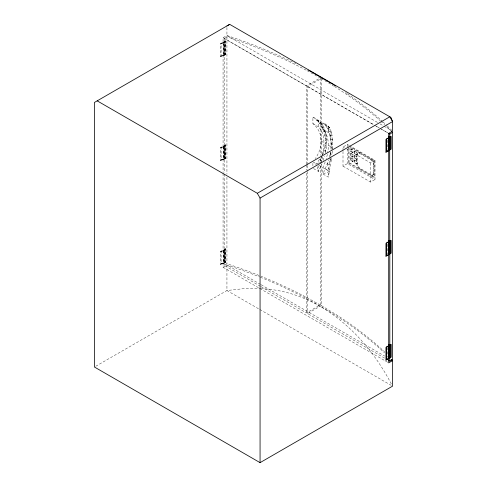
<?xml version="1.0" encoding="UTF-8"?>
<svg xmlns="http://www.w3.org/2000/svg" width="487" height="487" viewBox="0 0 487 487"><rect width="100%" height="100%" fill="white"/><g stroke="black" fill="none" stroke-linecap="round" stroke-linejoin="round"><path stroke-width="0.37" stroke-dasharray="2.44 1.83" d="M332.39 148.687C332.28 139.666 333.936 126.273 322.832 122.949L322.832 129.323A39.039 22.542 -60 0 1 327.721 152.413M325.237 153.046C328.555 140.323 327.112 122.584 312.897 117.209L312.897 123.582A35.794 27.722 -30 0 1 315.351 158.61M332.377 149.393L331.117 143.665L332.377 139.952L330.162 135.033L331.416 132.501L327.343 127.99L329.571 127.551L322.832 122.949C330.393 128.903 331.714 139.44 330.874 148.432L331.872 149.071M332.274 150.897L332.012 154.653L330.162 153.405L330.363 151.987M322.193 154.872A39.039 22.542 -60 0 0 318.419 126.772L318.419 120.399L316.55 120.033L322.93 125.439L322.09 127.113L325.742 132.482L324.957 135.672L326.698 141.114L324.957 145.108L325.742 150.854L322.09 154.769C328.323 142.107 325.401 124.903 312.897 117.209M325.2 161.873A39.039 22.542 -60 0 1 322.832 167.571L322.832 173.95L328.354 177.134L331.641 158.092M224.397 54.441L225.28 54.952L225.554 40.768L224.178 41.565L224.178 38.376L226.936 36.781A447.011 258.122 0 0 1 306.524 70.353M225.28 54.952L225.554 40.768M224.397 158.36L225.28 158.872L225.554 144.682L224.178 145.479L224.178 42.868L223.296 42.357M225.28 158.872L225.554 144.682M224.397 262.274L225.28 262.785L225.554 248.601L224.178 249.399L224.178 173.427M225.28 262.785L225.554 248.601M329.315 157.058L330.795 152.261M224.951 42.01L225.183 41.109L223.296 42.199L223.296 55.208L223.843 55.524L224.951 54.885L224.951 41.882L224.397 41.565L224.397 54.568L223.296 55.208M224.951 54.763L225.183 41.109M224.951 145.93L225.183 145.023L223.296 146.118L223.296 159.121L223.843 159.444L224.951 158.805L224.951 145.802L224.397 145.479L224.397 158.488L223.296 159.121M224.951 158.677L225.183 145.023M224.951 249.843L225.183 248.942L223.296 250.038L223.296 263.041L223.843 263.357L224.951 262.724L224.951 249.715L224.397 249.399L224.397 262.402L223.296 263.041M224.951 262.596L225.183 248.942M323.131 160.497L324.561 155.968M330.789 156.777L331.416 160.156L327.343 163.693L329.571 171.497L322.832 173.95L325.286 168.861L328.567 159.815M313.506 168.563L318.419 171.4L321.901 163.729M315.637 165.038L320.336 158.129M223.296 55.08L224.178 55.591L220.313 56.547L220.313 43.824L223.07 42.229L223.07 37.736L226.936 35.508A447.011 258.08 0 0 1 295.773 63.566M221.098 43.495L223.18 42.296L223.18 55.013L221.098 56.218L221.098 43.495L223.843 42.679M223.296 42.199L223.843 42.521L224.951 41.882M220.313 56.547L223.18 55.013M225.554 53.515L224.178 54.313L225.183 53.856M306.439 164.095L306.439 85.889L320.233 77.926L320.233 155.371M307.547 164.734L307.547 86.522L321.335 78.559L333.826 86.102M223.296 158.999L224.178 159.505L220.313 160.46L220.313 147.713L223.18 146.179L223.18 158.932L221.098 160.138L221.098 147.384L223.18 146.179M223.296 146.118L223.843 146.435L224.951 145.802M220.313 160.46L223.18 158.932M225.554 157.435L224.178 158.232L225.183 157.776M343 150.684L343 147.007L347.414 144.456L349.386 145.595M350.731 148.919L353.215 150.033L352.935 152.741L352.935 150.191L350.731 148.919L350.731 151.469L353.215 152.583M350.731 153.381L353.215 154.495L352.935 157.204L350.731 155.931L350.731 153.381L353.215 154.495M354.591 151.147L357.081 152.267L357.081 154.817L354.591 153.697L354.591 151.147L357.081 152.267M350.731 155.931L353.215 157.045M357.61 153.186L358.164 152.869M350.731 157.843L353.215 158.957L352.935 161.672L350.731 160.393L350.731 157.843L353.215 158.957M354.591 155.615L357.02 156.759L356.801 159.438L354.591 158.159L354.591 155.615L357.02 156.759M357.355 154.653L356.801 154.976A3.902 2.252 60 0 1 359.564 153.381L360.112 153.064A3.902 2.252 60 0 0 357.355 154.653L357.355 163.583A3.902 2.252 60 0 0 360.112 168.362L371.155 174.736A3.902 2.252 60 0 0 373.919 173.147L373.365 173.463A3.902 2.252 60 0 1 370.607 175.058L371.155 174.736M350.731 160.393L353.215 161.507M354.591 158.159L357.02 159.31M343 151.42L343 166.134L347.414 163.583L375.02 179.52L375.02 160.393L350.043 145.972M348.522 147.123L348.522 162.944L349.069 162.628L374.473 177.286L374.473 160.71L350.372 146.8M354.591 160.077L357.081 161.191L357.081 163.742L354.591 162.628L354.591 160.077L357.081 161.191M357.355 163.583L356.801 163.9L354.591 162.628M359.564 153.381L370.607 159.754L371.155 159.438A3.902 2.252 60 0 1 373.919 164.216L373.365 164.539L373.365 173.463M360.112 168.362L359.564 168.679A3.902 2.252 60 0 1 356.801 163.9L356.801 152.425M346.945 149.284L370.607 162.944L375.02 160.393M223.296 262.913L224.178 263.424L220.313 264.38L220.313 251.627L223.18 250.099L223.18 262.852L221.098 264.051L221.098 251.304L223.18 250.099M223.296 250.038L223.843 250.355L224.951 249.715M372.555 175.253L373.109 174.93M220.313 264.38L223.18 262.852M225.554 261.355L224.178 262.146L225.183 261.696M348.522 162.944L373.919 177.609L374.473 177.286M260.375 286.271L224.178 265.336L226.936 263.741A447.011 258.305 0 0 1 259.626 275.697M223.07 262.785L223.07 267.247L226.936 265.019A447.011 258.08 0 0 1 259.626 276.945M343 166.134L370.607 182.071L375.02 179.52M95.738 366.267L226.936 290.52L243.853 288.645L260.302 288.584M261.032 286.654L306.439 312.916L320.233 304.953L320.233 164.484M384.547 358.085L307.547 313.555L321.335 305.593L321.335 156.01M319.101 162.847L316.55 163.979L312.897 161.836L312.897 166.791M319.74 162.561L321.651 161.714M221.098 56.218L223.843 55.396M221.098 147.384L223.843 146.563M221.098 160.138L223.843 159.316M221.098 251.304L223.843 250.482M221.098 264.051L223.843 263.236M220.313 43.824L224.178 42.868M220.313 147.713L224.178 146.757L224.178 172.666M220.313 251.627L224.178 250.671L224.178 265.336M261.026 288.663C319.113 291.037 365.895 334.843 391.438 384.2M323.873 149.953L325.742 150.854M330.162 135.033L332.012 135.946M328.975 131.283L331.416 132.501M319.63 159.468L322.266 160.807M324.957 145.108L326.46 145.881M330.874 139.179L332.377 139.952M327.343 127.99L330.6 129.688M319.022 165.312L320.872 166.317M325.286 125.196L329.571 127.551M307.181 70.712L317.621 76.483M318.273 76.843L320.233 77.926M320.233 304.953L306.524 297.368A447.011 258.305 0 0 0 261.002 276.251M377.455 122.407L226.936 35.508L226.936 27.418M380.085 123.923L383.366 125.823M384.024 126.2L391.256 130.376M223.07 37.736L373.59 124.635M376.22 126.157L378.849 127.673M381.479 129.195L388.048 132.988M224.178 38.376L306.439 85.889M307.547 86.522L374.016 124.915M374.673 125.293L379.282 127.953M379.939 128.331L387.835 132.896M224.178 41.565L224.288 54.38M224.397 41.693L225.28 42.199M224.397 54.568L224.951 54.885M312.897 123.582L318.419 126.772M322.832 129.323L328.354 132.507A35.794 9.241 -79.1 0 1 331.038 150.459M350.476 147.494L373.919 161.033L373.919 177.609M343 147.007L344.315 147.762M325.316 140.317L326.698 141.114M331.117 143.665L332.493 144.462M321.177 141.114L323.94 142.709M328.354 145.26L331.117 146.855M322.832 167.571L328.354 170.76L328.354 177.134M224.178 145.479L224.288 158.293M224.397 145.607L225.28 146.118M223.296 146.246L224.178 146.757M224.397 158.488L224.951 158.805M224.178 249.399L224.288 262.213M224.397 249.527L225.28 250.038M223.296 250.166L224.178 250.671M224.397 262.402L224.951 262.724M260.46 284.371L226.936 265.019L226.936 290.52L259.145 309.111M261.117 284.749L384.681 356.094M223.07 267.247L259.224 288.121M259.881 288.499L388.048 362.498M259.802 309.495L391.256 385.387M316.55 120.033L320.872 122.645M321.335 305.593L334.447 313.518A447.011 258.305 0 0 1 384.584 351.797M325.286 168.861L329.571 171.497M319.63 123.357L322.93 125.439M324.957 135.672L326.46 136.628M327.343 163.693L330.6 165.799M322.09 127.113L324.561 128.732M323.873 131.246L325.742 132.482M328.975 158.518L331.416 160.156M317.232 166.676L318.419 171.4L318.419 165.732M330.162 153.405L330.661 156.108M322.37 156.893L322.832 160.436M387.603 140.219L387.603 149.223M387.603 244.206L387.603 253.958M387.603 347.444L387.603 357.196M370.607 162.944L370.607 182.071M354.871 150.988L354.871 153.539M354.871 159.913L354.871 162.463M354.816 155.487L354.816 158.038M352.935 154.653L352.935 157.204M352.935 159.121L352.935 161.672M351.005 148.76L351.005 151.311M351.005 153.222L351.005 155.773M351.005 157.685L351.005 160.235M349.069 147.555L349.069 162.628M347.414 144.456L347.414 148.133M347.414 148.87L347.414 163.583M328.354 126.133L328.354 132.507M321.335 78.559L321.335 155.25M320.233 158.409L320.233 163.723M307.547 165.489L307.547 170.803M307.547 171.564L307.547 313.555M306.439 164.85L306.439 170.17M306.439 173.208L306.439 312.916M226.936 36.781L226.936 174.176M226.936 177.207L226.936 263.741M223.843 42.521L223.843 55.524M223.843 146.435L223.843 159.444M223.843 250.355L223.843 263.357M223.07 54.952L223.07 146.118M223.07 158.872L223.07 172.544M223.07 173.305L223.07 250.038M345.642 92.518A447.011 258.08 0 0 1 346.854 93.346M347.456 93.766A447.011 258.08 0 0 1 382.374 121.366M382.934 121.878A447.011 258.08 0 0 1 386.757 125.451M387.299 125.963A447.011 258.08 0 0 1 392.571 131.137M260.302 277.213A447.011 258.08 0 0 1 384.584 352.917M334.447 86.479A447.011 258.122 0 0 1 380.25 120.752M380.785 121.233A447.011 258.122 0 0 1 384.584 124.709M386.757 126.754A447.011 258.122 0 0 1 391.536 131.399M322.017 155.505A39.039 22.542 -60 0 1 320.062 161.234M327.367 154.276A39.039 22.542 -60 0 1 326.053 159.328M330.935 152.352A35.794 9.241 -79.1 0 1 330.685 155.609M330.405 158.293A35.794 9.241 -79.1 0 1 328.354 170.76M370.607 159.754A3.902 2.252 60 0 1 373.365 164.539"/><path stroke-width="0.73" d="M391.536 359.607A447.011 258.08 0 0 1 392.571 360.648L392.571 386.148L260.064 462.65L94.429 367.021L94.429 102.447L229.7 24.35L390.909 117.422L392.571 121.573L392.571 131.137L388.705 133.365L388.705 137.858L385.947 139.452L385.947 152.206L386.775 151.086M387.932 150.166L388.705 150.611L388.705 241.844L385.947 243.439L385.947 256.192L386.775 255.072M388.705 241.844L388.705 345.831L385.947 347.426L385.947 360.173L386.775 359.059M226.936 25.945L229.7 24.35M97.187 100.852L257.3 193.29L389.813 116.789L392.571 121.573L260.064 198.075L260.064 462.65M388.705 136.585L389.813 137.224L389.813 134.035L392.571 132.44A447.011 258.122 0 0 0 391.536 131.399M389.813 137.224L391.189 136.427L391.189 149.174L389.588 149.972L389.588 136.969L388.486 137.602L388.486 150.611L387.932 150.294M390.598 149.515L390.598 136.64L389.697 137.157L389.697 150.039M389.588 149.972L386.514 151.749L386.514 138.996L388.596 137.797L388.596 150.544M390.598 149.387L389.697 149.911L389.813 253.958L391.189 253.161L391.189 240.408L389.813 241.205M385.947 152.206L388.705 150.611M388.596 241.783L386.514 242.983L386.514 255.736L389.588 253.958L389.588 240.955L388.486 241.589L388.486 254.598M389.697 241.144L390.598 240.627L390.598 253.374L389.697 253.891M385.947 256.192L388.705 254.598M388.705 345.831L386.514 346.969L386.514 359.716L389.588 357.945L389.588 344.936L388.486 345.575L388.486 358.578L387.932 358.262L388.486 358.456M389.697 345.131L390.598 344.607L390.598 357.361L389.697 357.878L389.697 345.131L391.189 344.394L391.189 357.148L389.697 357.878M385.947 360.173L388.705 358.578L388.705 362.876L392.571 360.648L391.256 359.887M388.492 360.368L389.813 361.129L392.571 359.54L392.571 132.44M390.598 136.64L389.04 136.646L389.588 136.969M390.598 240.627L389.04 240.633L389.588 240.955M390.598 344.607L389.04 344.619L389.588 344.936M308.484 70.146L333.199 84.434M388.492 133.274L389.813 134.035M388.705 240.572L389.588 241.077M388.705 344.553L389.588 345.064M389.04 357.622L389.588 357.945M388.705 358.578L388.596 345.764M257.3 193.29L260.064 198.075M389.813 253.958L389.813 345.192M389.813 357.945L389.813 361.129M334.447 85.182A447.011 258.08 0 0 1 335.713 85.986"/></g></svg>
